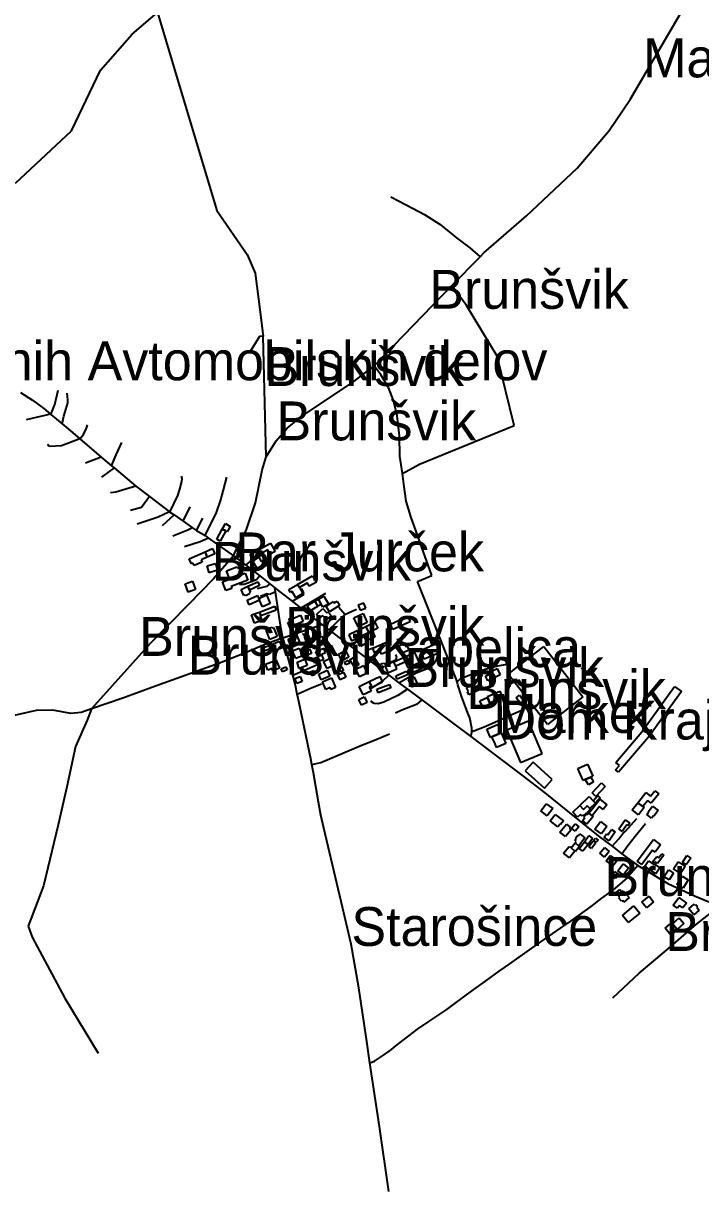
# Model space of a CAD drawing. Extents: x -8864 to 13231, y -7697 to 8949.
# Drawn here: x 2559 to 3639, y -5439 to -3575 of the extents above; entities that cross this region are included whole.
import ezdxf

# ---------------------------------------------------------------- set-up
doc = ezdxf.new("R2010")
doc.units = 0
for name, color, linetype in [('OSM_BUILDING_BARN', 9, 'CONTINUOUS'), ('OSM_BUILDING_HOUSE', 9, 'CONTINUOUS'), ('OSM_BUILDING_YES', 9, 'CONTINUOUS'), ('OSM_HIGHWAY_PATH', 8, 'CONTINUOUS'), ('OSM_HIGHWAY_RESIDENTIAL', 8, 'CONTINUOUS'), ('OSM_HIGHWAY_SECONDARY', 8, 'CONTINUOUS'), ('OSM_HIGHWAY_SERVICE', 8, 'CONTINUOUS'), ('OSM_HIGHWAY_TRACK', 8, 'CONTINUOUS'), ('OSM_HIGHWAY_UNCLASSIFIED', 8, 'CONTINUOUS'), ('OSM_LABELS', 8, 'CONTINUOUS'), ('OSM_LEISURE_PITCH', 3, 'CONTINUOUS')]:
    doc.layers.add(name, color=color, linetype=linetype)

msp = doc.modelspace()

# ---------------------------------------------------------------- linework, layer by layer
at = {"layer": 'OSM_BUILDING_BARN'}
for p, q in [((2823.177952, -4429.205274), (2848.216239, -4418.163618)), ((2826.799698, -4437.433699), (2823.177952, -4429.205274)), ((2829.387754, -4436.288391), (2826.799698, -4437.433699)), ((2831.072287, -4440.113496), (2829.387754, -4436.288391)), ((2843.713942, -4434.531511), (2831.072287, -4440.113496)), ((2851.876271, -4426.458759), (2842.067694, -4430.784242)), ((2842.067694, -4430.784242), (2843.713942, -4434.531511)), ((2848.216239, -4418.163618), (2851.876271, -4426.458759))]:
    msp.add_line(p, q, dxfattribs=at)
at = {"layer": 'OSM_BUILDING_HOUSE'}
for p, q in [((2866.860958, -4397.848305), (2875.77367, -4381.813996)), ((2872.542429, -4401.01736), (2866.860958, -4397.848305)), ((2881.493425, -4384.905215), (2872.542429, -4401.01736)), ((2875.77367, -4381.813996), (2881.493425, -4384.905215)), ((2848.216239, -4418.163618), (2860.000314, -4412.970815)), ((2860.000314, -4412.970815), (2863.652688, -4421.265956)), ((2851.876271, -4426.458759), (2848.216239, -4418.163618)), ((2863.652688, -4421.265956), (2851.876271, -4426.458759)), ((2924.265252, -4432.329851), (2933.905376, -4426.714508)), ((2932.994197, -4447.330047), (2924.265252, -4432.329851)), ((2933.905376, -4426.714508), (2937.925285, -4433.619713)), ((2937.925285, -4433.619713), (2946.179497, -4428.816092)), ((2946.179497, -4428.816092), (2950.888533, -4436.911082)), ((2851.508736, -4440.658351), (2864.648094, -4436.544139)), ((2854.954372, -4451.700008), (2851.508736, -4440.658351)), ((2868.101387, -4447.585795), (2854.954372, -4451.700008)), ((2864.648094, -4436.544139), (2868.101387, -4447.585795)), ((2875.942123, -4465.777285), (2912.090672, -4452.011354)), ((2912.090672, -4452.011354), (2916.455144, -4463.47555)), ((2950.888533, -4436.911082), (2932.994197, -4447.330047)), ((2816.393878, -4469.446718), (2828.354063, -4465.065638)), ((2821.18714, -4482.54548), (2816.393878, -4469.446718)), ((2828.354063, -4465.065638), (2833.147325, -4478.1644)), ((2881.386228, -4480.088072), (2875.942123, -4465.777285)), ((2916.455144, -4463.47555), (2889.954376, -4473.57205)), ((2889.954376, -4473.57205), (2891.034008, -4476.40752)), ((2905.743045, -4478.019847), (2916.569999, -4473.149509)), ((2916.569999, -4473.149509), (2919.334165, -4479.298589)), ((2981.677204, -4478.520224), (2995.697113, -4470.302919)), ((2995.697113, -4470.302919), (2998.599104, -4475.251093)), ((2833.147325, -4478.1644), (2821.18714, -4482.54548)), ((2891.034008, -4476.40752), (2881.386228, -4480.088072)), ((2910.122831, -4487.760522), (2905.743045, -4478.019847)), ((2912.029416, -4486.893202), (2910.122831, -4487.760522)), ((2912.588375, -4488.138585), (2912.029416, -4486.893202)), ((2919.081485, -4485.214159), (2912.588375, -4488.138585)), ((2920.880872, -4482.745631), (2918.46127, -4483.835342)), ((2918.46127, -4483.835342), (2919.081485, -4485.214159)), ((2919.334165, -4479.298589), (2920.880872, -4482.745631)), ((2933.905376, -4492.397351), (2946.294351, -4486.948799)), ((2946.294351, -4486.948799), (2952.190217, -4500.381147)), ((2984.418398, -4483.20153), (2981.677204, -4478.520224)), ((2987.251477, -4481.533607), (2984.418398, -4483.20153)), ((2993.024831, -4491.407716), (2987.251477, -4481.533607)), ((3004.211662, -4484.847215), (2993.024831, -4491.407716)), ((2998.599104, -4475.251093), (3004.211662, -4484.847215)), ((2935.207061, -4495.377375), (2933.905376, -4492.397351)), ((2939.801242, -4505.829698), (2935.207061, -4495.377375)), ((2952.190217, -4500.381147), (2939.801242, -4505.829698)), ((2980.367862, -4530.77072), (2983.874754, -4529.280708)), ((2982.052395, -4524.977464), (2987.32039, -4522.742446)), ((2983.874754, -4529.280708), (2982.052395, -4524.977464)), ((2987.32039, -4522.742446), (2988.032488, -4524.42149)), ((2988.032488, -4524.42149), (3000.337236, -4519.184209)), ((3004.701708, -4529.469739), (2990.069241, -4535.685536)), ((3000.337236, -4519.184209), (3004.701708, -4529.469739)), ((3085.635867, -4523.476333), (3100.184108, -4516.771279)), ((3092.19789, -4537.742642), (3085.635867, -4523.476333)), ((3100.184108, -4516.771279), (3106.74613, -4531.037588)), ((2945.758364, -4543.357986), (2950.697108, -4541.389836)), ((2951.608288, -4558.046836), (2945.758364, -4543.357986)), ((2950.161121, -4540.055496), (2954.678732, -4538.254139)), ((2950.697108, -4541.389836), (2950.161121, -4540.055496)), ((2954.678732, -4538.254139), (2955.21472, -4539.588478)), ((2955.21472, -4539.588478), (2957.580723, -4538.643321)), ((2957.580723, -4538.643321), (2963.430647, -4553.332171)), ((2983.614417, -4538.43205), (2980.367862, -4530.77072)), ((2983.614417, -4538.43205), (2990.069241, -4535.685536)), ((2990.069241, -4535.685536), (2983.614417, -4538.43205)), ((2987.756837, -4548.183846), (2983.614417, -4538.43205)), ((3001.401555, -4542.37947), (2987.756837, -4548.183846)), ((2990.069241, -4535.685536), (2991.256071, -4538.487648)), ((2991.256071, -4538.487648), (2998.445965, -4535.429787)), ((2998.445965, -4535.429787), (3001.401555, -4542.37947)), ((3090.93449, -4544.180828), (3077.458225, -4550.685731)), ((3095.5057, -4553.643516), (3090.93449, -4544.180828)), ((3106.74613, -4531.037588), (3092.19789, -4537.742642)), ((2950.49037, -4567.420568), (2966.837998, -4560.815589)), ((2963.430647, -4553.332171), (2951.608288, -4558.046836)), ((2966.837998, -4560.815589), (2971.141215, -4571.490302)), ((2980.536315, -4557.646534), (2994.709364, -4551.897756)), ((2985.934478, -4570.967686), (2980.536315, -4557.646534)), ((3000.107527, -4565.207789), (2985.934478, -4570.967686)), ((2994.709364, -4551.897756), (3000.107527, -4565.207789)), ((3039.847195, -4571.512541), (3049.594516, -4566.897952)), ((3049.594516, -4566.897952), (3054.089156, -4576.393998)), ((3077.458225, -4550.685731), (3082.029435, -4560.159539)), ((3082.029435, -4560.159539), (3095.5057, -4553.643516)), ((2952.641978, -4572.746805), (2950.49037, -4567.420568)), ((2960.007982, -4569.766781), (2952.641978, -4572.746805)), ((2962.167247, -4575.115257), (2960.007982, -4569.766781)), ((2971.141215, -4571.490302), (2962.167247, -4575.115257)), ((3044.334178, -4581.008588), (3039.847195, -4571.512541)), ((3054.089156, -4576.393998), (3044.334178, -4581.008588)), ((3060.942143, -4581.642399), (3072.052405, -4575.737948)), ((3066.539388, -4592.183678), (3060.942143, -4581.642399)), ((3072.052405, -4575.737948), (3077.649649, -4586.279227)), ((3115.643528, -4571.801648), (3105.007998, -4576.293923)), ((3105.007998, -4576.293923), (3109.648121, -4587.391177)), ((3109.648121, -4587.391177), (3120.337249, -4582.910021)), ((3118.645059, -4578.673494), (3115.643528, -4571.801648)), ((3120.337249, -4582.910021), (3118.645059, -4578.673494)), ((2944.648103, -4597.598871), (2961.899254, -4590.916056)), ((2948.19328, -4606.761333), (2944.648103, -4597.598871)), ((2955.107522, -4604.081535), (2948.19328, -4606.761333)), ((2956.570003, -4607.873282), (2955.107522, -4604.081535)), ((2966.906911, -4603.870265), (2956.570003, -4607.873282)), ((2961.899254, -4590.916056), (2966.906911, -4603.870265)), ((2994.893132, -4594.11847), (3007.588386, -4589.448283)), ((2998.568477, -4604.126013), (2994.893132, -4594.11847)), ((3011.263731, -4599.455826), (2998.568477, -4604.126013)), ((3007.588386, -4589.448283), (3011.263731, -4599.455826)), ((3037.106, -4592.906445), (3047.856384, -4587.635806)), ((3042.733872, -4604.41512), (3037.106, -4592.906445)), ((3053.484256, -4599.14448), (3042.733872, -4604.41512)), ((3047.856384, -4587.635806), (3053.484256, -4599.14448)), ((3077.649649, -4586.279227), (3066.539388, -4592.183678)), ((3070.620552, -4594.162948), (3076.723156, -4591.116207)), ((3072.818102, -4598.566267), (3070.620552, -4594.162948)), ((3078.920706, -4595.530645), (3072.818102, -4598.566267)), ((3076.723156, -4591.116207), (3078.920706, -4595.530645)), ((3079.280583, -4590.626949), (3086.079972, -4586.345944)), ((3086.432192, -4601.979951), (3079.280583, -4590.626949)), ((3086.079972, -4586.345944), (3093.23158, -4597.687827)), ((3093.23158, -4597.687827), (3086.432192, -4601.979951)), ((3088.553172, -4605.326918), (3100.926834, -4599.500304)), ((3100.926834, -4599.500304), (3106.769101, -4611.920778)), ((3149.142766, -4593.429061), (3134.816577, -4599.511424)), ((3134.816577, -4599.511424), (3139.632811, -4610.953382)), ((3152.259152, -4600.612253), (3149.142766, -4593.429061)), ((3154.012598, -4604.904378), (3152.259152, -4600.612253)), ((3029.42606, -4613.321834), (3043.132034, -4607.05044)), ((3033.652707, -4622.584371), (3029.42606, -4613.321834)), ((3047.358681, -4616.312977), (3033.652707, -4622.584371)), ((3035.498036, -4625.397603), (3049.839539, -4619.293001)), ((3043.132034, -4607.05044), (3047.358681, -4616.312977)), ((3049.839539, -4619.293001), (3056.439846, -4634.838052)), ((3094.39544, -4617.758511), (3088.553172, -4605.326918)), ((3106.769101, -4611.920778), (3094.39544, -4617.758511)), ((3110.038627, -4625.152974), (3126.960527, -4616.90231)), ((3126.960527, -4616.90231), (3131.455168, -4626.131489)), ((3139.632811, -4610.953382), (3154.012598, -4604.904378)), ((3182.481207, -4618.036498), (3172.381666, -4622.373101)), ((3172.381666, -4622.373101), (3177.243841, -4633.737222)), ((3187.351039, -4629.411739), (3182.481207, -4618.036498)), ((3040.712432, -4637.684642), (3035.498036, -4625.397603)), ((3047.787471, -4634.67126), (3040.712432, -4637.684642)), ((3049.173383, -4637.929271), (3047.787471, -4634.67126)), ((3056.439846, -4634.838052), (3049.173383, -4637.929271)), ((3113.606774, -4632.491839), (3110.038627, -4625.152974)), ((3114.533267, -4634.382153), (3113.606774, -4632.491839)), ((3131.455168, -4626.131489), (3114.533267, -4634.382153)), ((3177.243841, -4633.737222), (3187.351039, -4629.411739)), ((3265.383207, -4634.371033), (3275.888568, -4629.500695)), ((3268.384739, -4640.864817), (3265.383207, -4634.371033)), ((3266.516439, -4641.732137), (3268.384739, -4640.864817)), ((3290.352582, -4636.261347), (3268.645076, -4646.324488)), ((3275.888568, -4629.500695), (3277.894694, -4633.848417)), ((3277.894694, -4633.848417), (3287.236196, -4629.522934)), ((3287.236196, -4629.522934), (3290.352582, -4636.261347)), ((3268.645076, -4646.324488), (3266.516439, -4641.732137)), ((3286.654266, -4655.687101), (3298.262231, -4650.761165)), ((3291.041709, -4666.017109), (3286.654266, -4655.687101)), ((3298.262231, -4650.761165), (3302.642017, -4661.091174)), ((3302.642017, -4661.091174), (3291.041709, -4666.017109)), ((3383.675716, -4831.608594), (3392.30512, -4820.099919)), ((3392.30512, -4820.099919), (3402.588429, -4827.827967)), ((3402.588429, -4827.827967), (3393.966682, -4839.336641)), ((3434.586901, -4833.387713), (3446.110639, -4822.690761)), ((3446.110639, -4822.690761), (3451.815081, -4829.06223)), ((3451.815081, -4829.06223), (3457.818144, -4823.357931)), ((3457.818144, -4823.357931), (3462.014163, -4827.638935)), ((3462.014163, -4827.638935), (3463.055511, -4828.739765)), ((3529.380173, -4829.885073), (3538.392426, -4818.376398)), ((3538.392426, -4818.376398), (3546.478185, -4824.714509)), ((3548.507281, -4826.304596), (3539.495029, -4837.82439)), ((3546.478185, -4824.714509), (3548.507281, -4826.304596)), ((3393.966682, -4839.336641), (3383.675716, -4831.608594)), ((3398.668061, -4847.520588), (3406.57771, -4837.368491)), ((3406.57771, -4837.368491), (3419.617527, -4847.542827)), ((3442.427637, -4841.660615), (3434.586901, -4833.387713)), ((3447.174958, -4837.157221), (3442.427637, -4841.660615)), ((3449.456734, -4839.559031), (3447.174958, -4837.157221)), ((3450.52871, -4838.547158), (3449.456734, -4839.559031)), ((3450.168832, -4846.909016), (3453.821207, -4842.416741)), ((3451.38629, -4839.447836), (3450.52871, -4838.547158)), ((3455.926873, -4835.144593), (3451.38629, -4839.447836)), ((3452.067761, -4840.982326), (3456.148925, -4835.967435)), ((3453.821207, -4842.416741), (3452.067761, -4840.982326)), ((3456.700227, -4835.956316), (3455.926873, -4835.144593)), ((3456.148925, -4835.967435), (3457.971284, -4837.457447)), ((3463.055511, -4828.739765), (3456.700227, -4835.956316)), ((3466.914623, -4840.45971), (3457.075418, -4852.546599)), ((3457.971284, -4837.457447), (3460.069293, -4834.877725)), ((3460.069293, -4834.877725), (3465.390886, -4839.214327)), ((3465.390886, -4839.214327), (3466.914623, -4840.45971)), ((3507.879405, -4860.308005), (3518.354139, -4845.819306)), ((3518.354139, -4845.819306), (3525.559346, -4851.034348)), ((3539.495029, -4837.82439), (3529.380173, -4829.885073)), ((3411.057036, -4857.183427), (3398.668061, -4847.520588)), ((3414.525643, -4852.73563), (3411.057036, -4857.183427)), ((3414.18108, -4865.22282), (3424.701755, -4852.479882)), ((3415.176486, -4853.247127), (3414.525643, -4852.73563)), ((3419.617527, -4847.542827), (3415.176486, -4853.247127)), ((3431.838049, -4861.575627), (3422.879396, -4872.417132)), ((3424.701755, -4852.479882), (3430.666533, -4857.405817)), ((3430.666533, -4857.405817), (3429.096855, -4859.30725)), ((3429.096855, -4859.30725), (3431.838049, -4861.575627)), ((3457.075418, -4852.546599), (3450.168832, -4846.909016)), ((3490.750766, -4869.470467), (3496.348011, -4861.119728)), ((3502.029481, -4864.933714), (3492.580782, -4879.010991)), ((3496.348011, -4861.119728), (3502.029481, -4864.933714)), ((3513.308196, -4864.244305), (3507.879405, -4860.308005)), ((3520.857967, -4853.791982), (3513.308196, -4864.244305)), ((3522.634384, -4855.081843), (3520.857967, -4853.791982)), ((3525.559346, -4851.034348), (3522.634384, -4855.081843)), ((3422.879396, -4872.417132), (3414.18108, -4865.22282)), ((3437.741572, -4878.443897), (3439.862553, -4875.697382)), ((3440.092262, -4880.267494), (3437.741572, -4878.443897)), ((3438.438356, -4882.580348), (3440.092262, -4880.267494)), ((3443.361787, -4886.550007), (3438.438356, -4882.580348)), ((3438.936059, -4874.985735), (3442.519521, -4870.337787)), ((3439.862553, -4875.697382), (3438.936059, -4874.985735)), ((3442.519521, -4870.337787), (3443.453671, -4871.060554)), ((3443.453671, -4871.060554), (3445.658878, -4868.202844)), ((3453.782922, -4874.485358), (3444.066228, -4887.061504)), ((3445.658878, -4868.202844), (3453.782922, -4874.485358)), ((3453.078481, -4880.756752), (3460.436827, -4871.027196)), ((3458.966689, -4885.215668), (3453.078481, -4880.756752)), ((3466.325036, -4875.497232), (3458.966689, -4885.215668)), ((3460.436827, -4871.027196), (3466.325036, -4875.497232)), ((3484.625192, -4873.673635), (3488.46899, -4867.935977)), ((3492.580782, -4879.010991), (3484.625192, -4873.673635)), ((3488.46899, -4867.935977), (3490.750766, -4869.470467)), ((3444.066228, -4887.061504), (3443.361787, -4886.550007)), ((3477.795175, -4899.215109), (3484.977412, -4890.163842)), ((3485.26072, -4905.164038), (3477.795175, -4899.215109)), ((3484.977412, -4890.163842), (3492.450614, -4896.112771)), ((3492.450614, -4896.112771), (3485.26072, -4905.164038)), ((3506.753831, -4927.169514), (3515.16884, -4916.172336)), ((3515.16884, -4916.172336), (3523.744645, -4922.743956)), ((3549.181094, -4920.0308), (3555.2301, -4911.135206)), ((3566.838064, -4932.062091), (3549.181094, -4920.0308)), ((3555.2301, -4911.135206), (3564.395491, -4917.38436)), ((3564.395491, -4917.38436), (3564.916165, -4916.605996)), ((3564.916165, -4916.605996), (3573.407743, -4922.388132)), ((3515.321979, -4933.741134), (3506.753831, -4927.169514)), ((3523.744645, -4922.743956), (3515.321979, -4933.741134)), ((3573.407743, -4922.388132), (3566.838064, -4932.062091)), ((3580.115248, -4936.498768), (3587.044805, -4925.568307)), ((3588.26992, -4941.680452), (3580.115248, -4936.498768)), ((3587.044805, -4925.568307), (3595.207133, -4930.76111)), ((3595.207133, -4930.76111), (3588.26992, -4941.680452)), ((3600.781406, -4948.585657), (3608.828881, -4935.509134)), ((3608.828881, -4935.509134), (3618.759969, -4941.635974)), ((3503.537904, -4962.362708), (3509.923816, -4956.869679)), ((3509.923816, -4956.869679), (3513.047859, -4960.505753)), ((3610.704838, -4954.712497), (3600.781406, -4948.585657)), ((3618.759969, -4941.635974), (3610.704838, -4954.712497)), ((3509.540968, -4969.34575), (3503.537904, -4962.362708)), ((3508.17037, -4970.524416), (3509.540968, -4969.34575)), ((3512.504214, -4975.572666), (3508.17037, -4970.524416)), ((3513.874812, -4974.393999), (3512.504214, -4975.572666)), ((3513.047859, -4960.505753), (3515.031014, -4958.804471)), ((3516.064705, -4976.951483), (3513.874812, -4974.393999)), ((3515.031014, -4958.804471), (3524.433772, -4969.757171)), ((3524.433772, -4969.757171), (3516.064705, -4976.951483)), ((3544.755367, -4977.184992), (3556.217849, -4967.700065)), ((3563.576196, -4976.629017), (3552.113713, -4986.102825)), ((3556.217849, -4967.700065), (3563.576196, -4976.629017)), ((3594.931482, -4981.755104), (3603.560886, -4969.812768)), ((3603.560886, -4969.812768), (3615.781408, -4978.652765)), ((3552.113713, -4986.102825), (3544.755367, -4977.184992)), ((3601.853382, -4986.769995), (3594.931482, -4981.755104)), ((3604.946797, -4982.48899), (3601.853382, -4986.769995)), ((3610.24542, -4986.314096), (3604.946797, -4982.48899)), ((3615.781408, -4978.652765), (3610.24542, -4986.314096)), ((3619.724747, -4987.704032), (3628.392435, -4980.52084)), ((3627.634396, -4997.266796), (3619.724747, -4987.704032)), ((3636.302084, -4990.083604), (3627.634396, -4997.266796)), ((3628.392435, -4980.52084), (3629.709434, -4982.122047)), ((3629.709434, -4982.122047), (3630.911578, -4981.121292)), ((3630.911578, -4981.121292), (3633.798255, -4984.612813)), ((3633.798255, -4984.612813), (3632.596111, -4985.602448)), ((3632.596111, -4985.602448), (3636.302084, -4990.083604))]:
    msp.add_line(p, q, dxfattribs=at)
at = {"layer": 'OSM_BUILDING_YES'}
for p, q in [((2875.77367, -4381.813996), (2880.620531, -4373.085195)), ((2880.620531, -4373.085195), (2888.514866, -4377.477394)), ((2888.514866, -4377.477394), (2883.706289, -4386.128359)), ((2881.493425, -4384.905215), (2875.77367, -4381.813996)), ((2883.706289, -4386.128359), (2881.493425, -4384.905215)), ((2920.360198, -4422.566937), (2952.504153, -4404.475522)), ((2948.407675, -4415.005682), (2923.86709, -4428.816092)), ((2952.297415, -4421.933126), (2948.407675, -4415.005682)), ((2959.900785, -4417.652121), (2952.297415, -4421.933126)), ((2952.504153, -4404.475522), (2959.900785, -4417.652121)), ((2923.86709, -4428.816092), (2920.360198, -4422.566937)), ((2882.519459, -4448.664386), (2898.951314, -4442.292917)), ((2887.083013, -4460.462168), (2882.519459, -4448.664386)), ((2903.514867, -4454.090699), (2887.083013, -4460.462168)), ((2898.951314, -4442.292917), (2899.732325, -4444.316665)), ((2899.732325, -4444.316665), (2904.203994, -4442.582024)), ((2907.259125, -4450.476864), (2902.787455, -4452.211504)), ((2902.787455, -4452.211504), (2903.514867, -4454.090699)), ((2904.203994, -4442.582024), (2907.259125, -4450.476864)), ((2916.569999, -4473.149509), (2932.48118, -4465.988556)), ((2919.334165, -4479.298589), (2916.569999, -4473.149509)), ((2935.245346, -4472.137635), (2919.334165, -4479.298589)), ((2932.48118, -4465.988556), (2935.245346, -4472.137635)), ((2995.697113, -4470.302919), (3019.732338, -4456.214522)), ((2998.599104, -4475.251093), (2995.697113, -4470.302919)), ((3011.41687, -4467.745436), (2998.599104, -4475.251093)), ((3014.510285, -4473.027195), (3011.41687, -4467.745436)), ((3025.720087, -4466.455574), (3014.510285, -4473.027195)), ((3019.732338, -4456.214522), (3025.720087, -4466.455574)), ((2915.32957, -4495.04379), (2931.868622, -4487.771642)), ((2931.868622, -4487.771642), (2933.905376, -4492.397351)), ((3028.989613, -4493.920721), (3037.841069, -4488.883591)), ((3037.841069, -4488.883591), (3044.931422, -4501.248467)), ((2918.668008, -4502.649523), (2915.32957, -4495.04379)), ((2935.207061, -4495.377375), (2918.668008, -4502.649523)), ((2933.905376, -4492.397351), (2935.207061, -4495.377375)), ((2935.023293, -4514.191556), (2959.494965, -4505.051334)), ((2959.494965, -4505.051334), (2961.822684, -4511.300488)), ((3023.553165, -4497.01194), (3010.865568, -4504.150655)), ((3010.865568, -4504.150655), (3015.444436, -4512.290123)), ((3015.444436, -4512.290123), (3028.13969, -4505.106931)), ((3023.553165, -4497.01194), (3028.989613, -4493.920721)), ((3028.13969, -4505.106931), (3023.553165, -4497.01194)), ((3028.13969, -4505.106931), (3023.553165, -4497.01194)), ((3025.811971, -4518.116737), (3035.988082, -4508.720766)), ((3033.576137, -4502.026832), (3028.13969, -4505.106931)), ((3028.989613, -4493.920721), (3033.576137, -4502.026832)), ((3033.576137, -4502.026832), (3028.989613, -4493.920721)), ((3036.072309, -4506.341195), (3033.576137, -4502.026832)), ((3035.988082, -4508.720766), (3042.274454, -4515.537015)), ((3044.931422, -4501.248467), (3036.072309, -4506.341195)), ((3041.179507, -4505.162528), (3053.109064, -4497.45672)), ((3046.891606, -4514.024764), (3041.179507, -4505.162528)), ((3063.193292, -4503.494605), (3046.891606, -4514.024764)), ((3053.109064, -4497.45672), (3054.625144, -4499.814052)), ((3054.625144, -4499.814052), (3058.997273, -4496.989701)), ((3058.997273, -4496.989701), (3063.193292, -4503.494605)), ((3101.233113, -4499.891889), (3092.205547, -4503.494605)), ((3092.205547, -4503.494605), (3095.367875, -4511.433922)), ((3095.367875, -4511.433922), (3104.387784, -4507.831207)), ((3104.387784, -4507.831207), (3101.233113, -4499.891889)), ((2922.450551, -4518.872863), (2935.023293, -4514.191556)), ((2927.282098, -4531.838191), (2922.450551, -4518.872863)), ((2938.74458, -4527.557187), (2927.282098, -4531.838191)), ((2937.351012, -4520.440711), (2935.023293, -4514.191556)), ((2935.023293, -4514.191556), (2937.351012, -4520.440711)), ((2937.351012, -4520.440711), (2936.248408, -4520.852133)), ((2936.248408, -4520.852133), (2938.74458, -4527.557187)), ((2961.822684, -4511.300488), (2937.351012, -4520.440711)), ((3031.179506, -4523.932232), (3025.811971, -4518.116737)), ((3035.597577, -4519.851378), (3031.179506, -4523.932232)), ((3041.784408, -4526.556432), (3035.597577, -4519.851378)), ((3049.418406, -4519.506674), (3041.784408, -4526.556432)), ((3042.274454, -4515.537015), (3044.150411, -4513.791255)), ((3044.150411, -4513.791255), (3049.418406, -4519.506674)), ((3143.744603, -4533.40604), (3171.424545, -4520.963328)), ((3171.424545, -4520.963328), (3175.352569, -4529.714368)), ((3090.93449, -4544.180828), (3104.701719, -4537.542491)), ((3095.5057, -4553.643516), (3090.93449, -4544.180828)), ((3109.257616, -4546.98294), (3095.5057, -4553.643516)), ((3103.170326, -4550.730209), (3115.620557, -4545.526287)), ((3104.701719, -4537.542491), (3119.035565, -4530.615047)), ((3104.701719, -4537.542491), (3109.257616, -4546.98294)), ((3109.257616, -4546.98294), (3104.701719, -4537.542491)), ((3123.591461, -4540.055496), (3109.257616, -4546.98294)), ((3115.620557, -4545.526287), (3119.196361, -4554.099416)), ((3119.035565, -4530.615047), (3123.591461, -4540.055496)), ((3147.672628, -4542.157081), (3143.744603, -4533.40604)), ((3175.352569, -4529.714368), (3147.672628, -4542.157081)), ((3007.029427, -4553.476724), (3012.726212, -4551.219467)), ((3009.64811, -4560.103942), (3007.029427, -4553.476724)), ((3015.337238, -4557.846685), (3009.64811, -4560.103942)), ((3012.726212, -4551.219467), (3015.337238, -4557.846685)), ((3016.524068, -4561.771866), (3034.686398, -4552.89851)), ((3021.883946, -4572.746805), (3016.524068, -4561.771866)), ((3040.038619, -4563.87345), (3021.883946, -4572.746805)), ((3034.686398, -4552.89851), (3040.038619, -4563.87345)), ((3090.306618, -4559.614684), (3101.210142, -4553.287693)), ((3095.919176, -4569.299762), (3090.306618, -4559.614684)), ((3106.815043, -4562.98389), (3095.919176, -4569.299762)), ((3101.210142, -4553.287693), (3106.815043, -4562.98389)), ((3106.738473, -4559.292219), (3103.170326, -4550.730209)), ((3119.196361, -4554.099416), (3106.738473, -4559.292219)), ((3115.643528, -4571.801648), (3135.827297, -4562.961651)), ((3135.827297, -4562.961651), (3141.638936, -4576.271684)), ((3166.761451, -4564.540619), (3157.488862, -4568.454681)), ((3169.257622, -4570.456189), (3166.761451, -4564.540619)), ((3191.707855, -4575.348766), (3216.876311, -4564.440544)), ((3216.876311, -4564.440544), (3223.070798, -4578.76245)), ((2941.684856, -4570.978806), (2950.49037, -4567.420568)), ((2943.828807, -4576.305043), (2941.684856, -4570.978806)), ((2952.641978, -4572.746805), (2943.828807, -4576.305043)), ((2950.49037, -4567.420568), (2952.641978, -4572.746805)), ((2987.726209, -4576.293923), (2998.461279, -4571.790528)), ((2992.841064, -4588.480887), (2987.726209, -4576.293923)), ((3003.576134, -4583.966373), (2992.841064, -4588.480887)), ((2998.461279, -4571.790528), (3003.576134, -4583.966373)), ((3009.334175, -4575.226452), (3014.870163, -4572.969195)), ((3012.282107, -4582.4986), (3009.334175, -4575.226452)), ((3017.825753, -4580.241343), (3012.282107, -4582.4986)), ((3014.870163, -4572.969195), (3017.825753, -4580.241343)), ((3037.412279, -4572.224189), (3024.548571, -4577.828413)), ((3024.548571, -4577.828413), (3027.412278, -4584.411153)), ((3027.412278, -4584.411153), (3040.275985, -4578.818048)), ((3028.017178, -4585.267354), (3033.690992, -4582.587556)), ((3031.37093, -4592.394948), (3028.017178, -4585.267354)), ((3033.690992, -4582.587556), (3037.044744, -4589.715151)), ((3040.275985, -4578.818048), (3037.412279, -4572.224189)), ((3118.645059, -4578.673494), (3115.643528, -4571.801648)), ((3127.037097, -4575.004062), (3118.645059, -4578.673494)), ((3129.839548, -4581.431129), (3127.037097, -4575.004062)), ((3141.638936, -4576.271684), (3129.839548, -4581.431129)), ((3157.488862, -4568.454681), (3162.167269, -4579.551934)), ((3162.167269, -4579.551934), (3173.537868, -4574.759433)), ((3164.671098, -4586.679529), (3182.335725, -4578.840287)), ((3171.355632, -4569.577749), (3169.257622, -4570.456189)), ((3173.537868, -4574.759433), (3171.355632, -4569.577749)), ((3182.335725, -4578.840287), (3189.586874, -4595.108105)), ((3197.902342, -4589.670673), (3191.707855, -4575.348766)), ((3223.070798, -4578.76245), (3197.902342, -4589.670673)), ((2969.854844, -4604.615271), (2977.251476, -4601.679725)), ((2977.251476, -4601.679725), (2979.181032, -4606.572302)), ((3020.184099, -4589.07022), (3026.998801, -4586.145794)), ((3023.155003, -4596.019903), (3020.184099, -4589.07022)), ((3029.969705, -4593.095476), (3023.155003, -4596.019903)), ((3026.998801, -4586.145794), (3029.969705, -4593.095476)), ((3037.044744, -4589.715151), (3031.37093, -4592.394948)), ((3061.838009, -4603.670114), (3065.635865, -4601.679725)), ((3064.962052, -4609.67464), (3061.838009, -4603.670114)), ((3065.635865, -4601.679725), (3068.767565, -4607.69537)), ((3127.473544, -4602.113385), (3129.816577, -4599.37799)), ((3130.574617, -4604.770944), (3127.473544, -4602.113385)), ((3129.816577, -4599.37799), (3132.917649, -4602.046668)), ((3132.917649, -4602.046668), (3130.574617, -4604.770944)), ((3149.142766, -4593.429061), (3164.671098, -4586.679529)), ((3152.259152, -4600.612253), (3149.142766, -4593.429061)), ((3167.787484, -4593.862721), (3152.259152, -4600.612253)), ((3164.671098, -4586.679529), (3167.787484, -4593.862721)), ((3167.787484, -4593.862721), (3164.671098, -4586.679529)), ((3171.906934, -4603.002944), (3167.787484, -4593.862721)), ((3191.585343, -4597.876858), (3171.661911, -4606.550063)), ((3189.586874, -4595.108105), (3171.906934, -4603.002944)), ((3174.288251, -4612.599067), (3194.211683, -4603.936982)), ((3194.211683, -4603.936982), (3191.585343, -4597.876858)), ((3304.142783, -4608.851798), (3314.150441, -4604.070416)), ((3314.150441, -4604.070416), (3319.012616, -4614.26699)), ((2971.792057, -4609.507848), (2969.854844, -4604.615271)), ((2979.181032, -4606.572302), (2971.792057, -4609.507848)), ((2991.623606, -4620.371592), (3000.015644, -4617.224776)), ((2994.540911, -4628.132998), (2991.623606, -4620.371592)), ((3000.015644, -4617.224776), (3002.925292, -4624.986181)), ((3016.370929, -4609.430011), (3021.171848, -4607.295069)), ((3019.234635, -4615.868197), (3016.370929, -4609.430011)), ((3024.035554, -4613.722135), (3019.234635, -4615.868197)), ((3021.171848, -4607.295069), (3024.035554, -4613.722135)), ((3059.801255, -4614.255871), (3068.989618, -4609.930388)), ((3063.65271, -4622.450937), (3059.801255, -4614.255871)), ((3072.841073, -4618.136574), (3063.65271, -4622.450937)), ((3068.767565, -4607.69537), (3064.962052, -4609.67464)), ((3068.989618, -4609.930388), (3072.841073, -4618.136574)), ((3152.396977, -4615.857078), (3169.724697, -4608.440376)), ((3154.762981, -4621.383466), (3152.396977, -4615.857078)), ((3172.083044, -4613.977884), (3154.762981, -4621.383466)), ((3169.724697, -4608.440376), (3172.083044, -4613.977884)), ((3171.661911, -4606.550063), (3174.288251, -4612.599067)), ((3272.596072, -4618.592473), (3283.262229, -4613.555343)), ((3275.666516, -4625.119615), (3272.596072, -4618.592473)), ((3286.340331, -4620.082485), (3275.666516, -4625.119615)), ((3283.262229, -4613.555343), (3287.542475, -4611.542715)), ((3285.666517, -4618.648071), (3283.262229, -4613.555343)), ((3283.262229, -4613.555343), (3285.666517, -4618.648071)), ((3289.939106, -4616.635442), (3285.666517, -4618.648071)), ((3285.666517, -4618.648071), (3286.340331, -4620.082485)), ((3287.542475, -4611.542715), (3289.939106, -4616.635442)), ((3295.704803, -4616.413053), (3305.51338, -4611.731746)), ((3299.188724, -4623.729679), (3295.704803, -4616.413053)), ((3319.012616, -4614.26699), (3299.188724, -4623.729679)), ((3305.51338, -4611.731746), (3304.142783, -4608.851798)), ((3002.925292, -4624.986181), (2994.540911, -4628.132998)), ((3093.744597, -4633.170128), (3110.038627, -4625.152974)), ((3100.390846, -4646.580236), (3093.744597, -4633.170128)), ((3112.894676, -4640.375559), (3100.390846, -4646.580236)), ((3113.606774, -4632.491839), (3109.893144, -4634.326555)), ((3109.893144, -4634.326555), (3112.894676, -4640.375559)), ((3110.038627, -4625.152974), (3113.606774, -4632.491839)), ((3122.021783, -4637.451133), (3142.190238, -4629.578532)), ((3124.280588, -4643.244388), (3122.021783, -4637.451133)), ((3144.449044, -4635.371788), (3124.280588, -4643.244388)), ((3142.190238, -4629.578532), (3144.449044, -4635.371788)), ((3298.675707, -4649.004286), (3318.277547, -4640.675786)), ((3318.277547, -4640.675786), (3322.596077, -4650.861241)), ((3544.954448, -4705.380113), (3596.968236, -4633.225725)), ((3607.79519, -4641.042729), (3555.15353, -4714.075557)), ((3596.968236, -4633.225725), (3607.79519, -4641.042729)), ((3093.476603, -4653.71895), (3102.151949, -4649.504663)), ((3097.948273, -4662.959249), (3093.476603, -4653.71895)), ((3106.631276, -4658.744961), (3097.948273, -4662.959249)), ((3102.151949, -4649.504663), (3106.631276, -4658.744961)), ((3302.994237, -4659.189741), (3298.675707, -4649.004286)), ((3322.596077, -4650.861241), (3302.994237, -4659.189741)), ((3344.380153, -4651.205945), (3349.808944, -4647.002777)), ((3357.006494, -4667.551599), (3344.380153, -4651.205945)), ((3349.808944, -4647.002777), (3362.442942, -4663.348431)), ((3362.442942, -4663.348431), (3357.006494, -4667.551599)), ((3297.580761, -4701.07687), (3314.426092, -4693.560093)), ((3314.426092, -4693.560093), (3320.321958, -4706.792289)), ((3303.476626, -4714.309066), (3297.580761, -4701.07687)), ((3305.612921, -4713.35279), (3303.476626, -4714.309066)), ((3305.612921, -4713.35279), (3320.321958, -4706.792289)), ((3320.321958, -4706.792289), (3305.612921, -4713.35279)), ((3310.651206, -4724.650194), (3305.612921, -4713.35279)), ((3320.321958, -4706.792289), (3327.871729, -4723.727276)), ((3503.461334, -4754.083491), (3544.946791, -4705.380113)), ((3555.15353, -4714.075557), (3507.596098, -4769.917649)), ((3544.946791, -4705.380113), (3544.954448, -4705.380113)), ((3313.162692, -4730.287777), (3310.651206, -4724.650194)), ((3327.871729, -4723.727276), (3313.162692, -4730.287777)), ((3442.802829, -4763.646255), (3457.894714, -4756.818886)), ((3451.432232, -4782.760663), (3442.802829, -4763.646255)), ((3457.894714, -4756.818886), (3466.524118, -4775.933294)), ((3503.040201, -4766.036946), (3509.112177, -4758.898232)), ((3507.596098, -4769.917649), (3503.040201, -4766.036946)), ((3509.112177, -4758.898232), (3503.461334, -4754.083491)), ((3454.517991, -4781.359607), (3451.432232, -4782.760663)), ((3454.517991, -4781.359607), (3463.193336, -4777.445545)), ((3463.193336, -4777.445545), (3454.517991, -4781.359607)), ((3459.617532, -4789.966094), (3454.517991, -4781.359607)), ((3467.75689, -4785.140234), (3459.617532, -4789.966094)), ((3466.524118, -4775.933294), (3463.193336, -4777.445545)), ((3463.193336, -4777.445545), (3467.75689, -4785.140234)), ((3465.467456, -4802.54224), (3480.566998, -4786.919353)), ((3480.566998, -4786.919353), (3486.547091, -4792.712609)), ((3446.110639, -4822.690761), (3460.666537, -4808.613483)), ((3460.666537, -4808.613483), (3467.029477, -4815.329657)), ((3471.455205, -4808.335496), (3465.467456, -4802.54224)), ((3467.029477, -4815.329657), (3474.403138, -4806.967798)), ((3486.547091, -4792.712609), (3471.455205, -4808.335496)), ((3474.403138, -4806.967798), (3478.484303, -4810.570514)), ((3538.392426, -4818.376398), (3551.141278, -4802.097461)), ((3551.141278, -4802.097461), (3558.752305, -4808.068628)), ((3558.752305, -4808.068628), (3565.513409, -4799.451021)), ((3571.654298, -4804.265762), (3559.816624, -4819.388272)), ((3565.513409, -4799.451021), (3571.654298, -4804.265762)), ((3451.815081, -4829.06223), (3446.110639, -4822.690761)), ((3457.818144, -4823.357931), (3451.815081, -4829.06223)), ((3462.014163, -4827.638935), (3457.818144, -4823.357931)), ((3460.069293, -4834.877725), (3477.925344, -4812.938966)), ((3470.796706, -4819.299316), (3462.014163, -4827.638935)), ((3477.389356, -4824.46988), (3465.390886, -4839.214327)), ((3467.029477, -4815.329657), (3470.796706, -4819.299316)), ((3470.796706, -4819.299316), (3467.029477, -4815.329657)), ((3478.484303, -4810.570514), (3470.796706, -4819.299316)), ((3482.963629, -4829.017752), (3477.389356, -4824.46988)), ((3477.925344, -4812.938966), (3488.82121, -4821.812321)), ((3488.82121, -4821.812321), (3482.963629, -4829.017752)), ((3546.478185, -4824.714509), (3538.392426, -4818.376398)), ((3554.135153, -4814.940475), (3546.478185, -4824.714509)), ((3559.816624, -4819.388272), (3554.135153, -4814.940475)), ((3554.732397, -4832.78726), (3561.585384, -4823.936144)), ((3561.585384, -4823.936144), (3570.704833, -4830.997022)), ((3465.390886, -4839.214327), (3460.069293, -4834.877725)), ((3552.519533, -4837.290655), (3555.528722, -4833.409952)), ((3560.191815, -4843.228464), (3552.519533, -4837.290655)), ((3555.528722, -4833.409952), (3554.732397, -4832.78726)), ((3563.33883, -4839.169849), (3560.191815, -4843.228464)), ((3563.989672, -4839.670226), (3563.33883, -4839.169849)), ((3570.704833, -4830.997022), (3563.989672, -4839.670226)), ((3432.818141, -4858.951427), (3438.361787, -4852.268611)), ((3438.637438, -4863.788406), (3432.818141, -4858.951427)), ((3438.361787, -4852.268611), (3444.181083, -4857.105591)), ((3444.181083, -4857.105591), (3438.637438, -4863.788406)), ((3470.038666, -4860.541514), (3478.974349, -4848.621418)), ((3480.207121, -4868.180605), (3470.038666, -4860.541514)), ((3478.974349, -4848.621418), (3489.142803, -4856.260509)), ((3489.142803, -4856.260509), (3480.207121, -4868.180605)), ((3431.929933, -4890.6531), (3438.438356, -4882.580348)), ((3438.438356, -4882.580348), (3443.361787, -4886.550007)), ((3444.916152, -4891.553779), (3453.078481, -4880.756752)), ((3453.078481, -4880.756752), (3458.966689, -4885.215668)), ((3460.383229, -4888.551516), (3467.366384, -4879.300098)), ((3471.593031, -4882.491393), (3464.609875, -4891.74281)), ((3467.366384, -4879.300098), (3471.593031, -4882.491393)), ((3467.917686, -4878.421658), (3470.651224, -4874.796704)), ((3472.136676, -4881.612953), (3467.917686, -4878.421658)), ((3470.651224, -4874.796704), (3474.870213, -4877.987998)), ((3474.870213, -4877.987998), (3472.136676, -4881.612953)), ((3537.588444, -4911.69118), (3563.155062, -4877.154036)), ((3563.155062, -4877.154036), (3574.747713, -4885.760523)), ((3420.107573, -4899.081676), (3428.88246, -4888.195692)), ((3429.15811, -4906.387182), (3420.107573, -4899.081676)), ((3428.88246, -4888.195692), (3431.929933, -4890.6531)), ((3437.932996, -4895.501199), (3429.15811, -4906.387182)), ((3431.929933, -4890.6531), (3437.932996, -4895.501199)), ((3437.932996, -4895.501199), (3431.929933, -4890.6531)), ((3439.096856, -4896.435236), (3437.932996, -4895.501199)), ((3445.597622, -4888.362485), (3439.096856, -4896.435236)), ((3443.361787, -4886.550007), (3445.597622, -4888.362485)), ((3450.804361, -4896.012696), (3444.916152, -4891.553779)), ((3458.966689, -4885.215668), (3450.804361, -4896.012696)), ((3464.609875, -4891.74281), (3460.383229, -4888.551516)), ((3561.554756, -4893.966709), (3544.586913, -4916.883983)), ((3566.148937, -4897.369274), (3561.554756, -4893.966709)), ((3574.747713, -4885.760523), (3566.148937, -4897.369274)), ((3579.854911, -4902.284089), (3569.785997, -4915.438449)), ((3571.577728, -4906.576214), (3576.707897, -4899.87116)), ((3576.707897, -4899.87116), (3579.854911, -4902.284089)), ((3488.078484, -4911.135206), (3494.533309, -4902.49536)), ((3499.066234, -4919.36363), (3488.078484, -4911.135206)), ((3494.533309, -4902.49536), (3505.521059, -4910.723784)), ((3505.521059, -4910.723784), (3499.066234, -4919.36363)), ((3544.586913, -4916.883983), (3537.588444, -4911.69118)), ((3561.899319, -4913.00328), (3568.576196, -4904.274479)), ((3564.785997, -4915.216059), (3561.899319, -4913.00328)), ((3566.531786, -4912.936563), (3564.785997, -4915.216059)), ((3569.785997, -4915.438449), (3566.531786, -4912.936563)), ((3568.576196, -4904.274479), (3571.577728, -4906.576214)), ((3595.444499, -4924.111654), (3602.887073, -4912.936563)), ((3602.887073, -4912.936563), (3613.668085, -4920.130875)), ((3613.668085, -4920.130875), (3606.225511, -4931.305965)), ((3609.403153, -4913.681569), (3616.386309, -4902.884542)), ((3615.720152, -4917.773543), (3609.403153, -4913.681569)), ((3622.703308, -4906.976515), (3615.720152, -4917.773543)), ((3616.386309, -4902.884542), (3622.703308, -4906.976515)), ((3496.585377, -4935.286744), (3501.409267, -4928.292583)), ((3502.619068, -4939.456553), (3496.585377, -4935.286744)), ((3501.409267, -4928.292583), (3507.450615, -4932.473512)), ((3507.450615, -4932.473512), (3502.619068, -4939.456553)), ((3606.225511, -4931.305965), (3595.444499, -4924.111654)), ((3513.706359, -4998.434343), (3532.228566, -4983.122801)), ((3541.63898, -4994.531401), (3523.116773, -5009.842942)), ((3532.228566, -4983.122801), (3541.63898, -4994.531401)), ((3523.116773, -5009.842942), (3513.706359, -4998.434343)), ((3581.730868, -5018.716297), (3589.433779, -5012.378186)), ((3589.433779, -5012.378186), (3598.469002, -5023.375365)), ((3593.415403, -5011.711017), (3604.387839, -5002.348404)), ((3600.965174, -5020.573252), (3593.415403, -5011.711017)), ((3611.93761, -5011.21064), (3600.965174, -5020.573252)), ((3604.387839, -5002.348404), (3611.93761, -5011.21064)), ((3590.773748, -5029.713475), (3581.730868, -5018.716297)), ((3598.469002, -5023.375365), (3590.773748, -5029.713475))]:
    msp.add_line(p, q, dxfattribs=at)
at = {"layer": 'OSM_HIGHWAY_PATH'}
for p, q in [((3295.8656, -4696.117576), (3351.669587, -4671.298868)), ((3277.090712, -4703.545397), (3295.8656, -4696.117576)), ((3273.622106, -4706.058402), (3277.090712, -4703.545397))]:
    msp.add_line(p, q, dxfattribs=at)
at = {"layer": 'OSM_HIGHWAY_RESIDENTIAL'}
for p, q in [((3526.187218, -3696.341752), (3615.589984, -3543.737834)), ((3492.871747, -3745.634462), (3526.187218, -3696.341752)), ((3441.838051, -3805.768679), (3492.871747, -3745.634462)), ((3360.980461, -3882.248549), (3441.838051, -3805.768679)), ((3293.063149, -3941.015068), (3360.980461, -3882.248549)), ((3242.021796, -3992.965338), (3286.776778, -3947.408776)), ((3286.776778, -3947.408776), (3293.063149, -3941.015068)), ((3119.050879, -4120.061139), (3242.021796, -3992.965338)), ((2935.275973, -4074.493458), (2920.291286, -4098.589399)), ((2940.750706, -4074.282188), (2935.275973, -4074.493458)), ((2945.957445, -4266.682769), (2940.750706, -4074.282188)), ((3085.505699, -4146.55889), (3117.710909, -4121.117491)), ((3117.710909, -4121.117491), (3119.050879, -4120.061139)), ((3002.19788, -4202.134114), (3085.505699, -4146.55889)), ((2979.456683, -4220.892698), (3002.19788, -4202.134114)), ((2961.516405, -4241.130175), (2979.456683, -4220.892698)), ((2945.957445, -4266.682769), (2961.516405, -4241.130175)), ((2939.464335, -4287.898761), (2945.957445, -4266.682769)), ((2928.507213, -4340.182616), (2939.464335, -4287.898761)), ((2913.576124, -4383.982297), (2928.507213, -4340.182616)), ((2896.983473, -4416.884876), (2913.576124, -4383.982297)), ((2893.407669, -4424.601804), (2896.983473, -4416.884876)), ((2960.712423, -4482.089581), (2959.739988, -4475.595797)), ((2969.242286, -4538.976906), (2960.712423, -4482.089581)), ((2972.435242, -4555.600547), (2969.242286, -4538.976906)), ((2972.435242, -4555.600547), (3028.361742, -4536.25263)), ((3028.361742, -4536.25263), (3034.533258, -4534.117687)), ((2982.940603, -4595.341614), (2972.435242, -4555.600547)), ((2986.003391, -4606.917006), (2982.940603, -4595.341614)), ((2988.116714, -4615.123191), (2986.003391, -4606.917006)), ((2992.328047, -4631.491085), (2988.116714, -4615.123191)), ((2995.283637, -4645.056866), (2992.328047, -4631.491085)), ((3251.202501, -4630.557047), (3250.544002, -4625.564395)), ((3257.159623, -4648.292638), (3251.202501, -4630.557047)), ((2998.392366, -4659.334294), (2995.283637, -4645.056866)), ((3267.266822, -4675.313005), (3257.159623, -4648.292638)), ((3270.436807, -4682.88538), (3267.266822, -4675.313005)), ((3273.897756, -4699.253273), (3270.436807, -4682.88538)), ((3271.861003, -4712.796815), (3273.622106, -4706.058402)), ((3273.622106, -4706.058402), (3273.897756, -4699.253273)), ((3538.201001, -4918.474071), (3520.834996, -4938.989535)), ((3520.834996, -4938.989535), (3498.959037, -4957.481251)), ((3498.959037, -4957.481251), (3480.390888, -4970.735686)), ((3480.390888, -4970.735686), (3463.5379, -4983.80109)), ((3463.5379, -4983.80109), (3427.075415, -5010.254363))]:
    msp.add_line(p, q, dxfattribs=at)
at = {"layer": 'OSM_HIGHWAY_SECONDARY'}
for p, q in [((2554.127386, -4164.016493), (2573.131983, -4176.170099)), ((2573.131983, -4176.170099), (2591.118202, -4189.691402)), ((2591.118202, -4189.691402), (2601.991098, -4198.73155)), ((2601.991098, -4198.73155), (2602.481144, -4199.142971)), ((2602.481144, -4199.142971), (2620.436735, -4214.076449)), ((2620.436735, -4214.076449), (2636.937503, -4227.809023)), ((2636.937503, -4227.809023), (2648.43827, -4237.649774)), ((2648.43827, -4237.649774), (2682.695547, -4266.938518)), ((2682.695547, -4266.938518), (2698.867065, -4280.771166)), ((2698.867065, -4280.771166), (2703.063084, -4284.351643)), ((2703.063084, -4284.351643), (2737.611327, -4313.484714)), ((2737.611327, -4313.484714), (2759.57917, -4330.041638)), ((2759.57917, -4330.041638), (2791.669526, -4354.248774)), ((2791.669526, -4354.248774), (2792.320368, -4354.682434)), ((2792.320368, -4354.682434), (2799.112099, -4359.252546)), ((2799.112099, -4359.252546), (2813.093724, -4369.160014)), ((2813.093724, -4369.160014), (2828.086069, -4379.779129)), ((2828.086069, -4379.779129), (2834.755289, -4383.882222)), ((2834.755289, -4383.882222), (2848.514861, -4392.333036)), ((2848.514861, -4392.333036), (2853.805827, -4396.135903)), ((2853.805827, -4396.135903), (2893.407669, -4424.601804)), ((2893.407669, -4424.601804), (2913.040136, -4439.435207)), ((2913.040136, -4439.435207), (2935.727735, -4456.592584)), ((2935.727735, -4456.592584), (2938.101395, -4458.471779)), ((2938.101395, -4458.471779), (2951.57766, -4469.135372)), ((2951.57766, -4469.135372), (2959.739988, -4475.595797)), ((2959.739988, -4475.595797), (2969.617478, -4483.323845)), ((2969.617478, -4483.323845), (2987.151936, -4497.045299)), ((2987.151936, -4497.045299), (3000.919166, -4507.820087)), ((3000.919166, -4507.820087), (3034.533258, -4534.117687)), ((3034.533258, -4534.117687), (3045.789002, -4542.657458)), ((3045.789002, -4542.657458), (3123.576147, -4601.657486)), ((3123.576147, -4601.657486), (3141.279059, -4615.089833)), ((3141.279059, -4615.089833), (3145.44445, -4618.247769)), ((3145.44445, -4618.247769), (3157.106013, -4626.943212)), ((3157.106013, -4626.943212), (3171.210149, -4637.462252)), ((3171.210149, -4637.462252), (3194.050887, -4654.486195)), ((3194.050887, -4654.486195), (3247.121337, -4694.04935)), ((3247.121337, -4694.04935), (3271.861003, -4712.796815)), ((3271.861003, -4712.796815), (3355.521043, -4776.189043)), ((3355.521043, -4776.189043), (3390.230082, -4802.486643)), ((3390.230082, -4802.486643), (3426.447543, -4831.719789)), ((3426.447543, -4831.719789), (3475.237748, -4871.093913)), ((3475.237748, -4871.093913), (3497.404672, -4887.917705)), ((3497.404672, -4887.917705), (3512.986604, -4899.971235)), ((3512.986604, -4899.971235), (3538.201001, -4918.474071)), ((3538.201001, -4918.474071), (3550.099931, -4925.779577)), ((3550.099931, -4925.779577), (3586.378648, -4947.329154)), ((3586.378648, -4947.329154), (3628.514947, -4967.199688)), ((3628.514947, -4967.199688), (3668.377126, -4983.745493))]:
    msp.add_line(p, q, dxfattribs=at)
at = {"layer": 'OSM_HIGHWAY_SERVICE'}
for p, q in [((2608.530149, -4183.15314), (2614.173335, -4160.413778)), ((2629.617441, -4175.425093), (2628.277471, -4165.095084)), ((2629.165679, -4180.328789), (2629.617441, -4175.425093)), ((2602.481144, -4199.142971), (2608.530149, -4183.15314)), ((2623.078389, -4201.945083), (2629.165679, -4180.328789)), ((2601.991098, -4198.73155), (2562.948214, -4207.738339)), ((2620.436735, -4214.076449), (2623.078389, -4201.945083)), ((2599.648065, -4250.248159), (2597.680224, -4246.145066)), ((2619.487271, -4248.880462), (2599.648065, -4250.248159)), ((2648.43827, -4237.649774), (2619.487271, -4248.880462)), ((2706.370895, -4263.513714), (2715.612856, -4243.6543)), ((2682.695547, -4266.938518), (2657.542405, -4276.601357)), ((2698.867065, -4280.771166), (2706.370895, -4263.513714)), ((2703.063084, -4284.351643), (2682.856344, -4299.029373)), ((2811.730784, -4301.342228), (2810.788977, -4297.661676)), ((2811.217767, -4306.134729), (2811.730784, -4301.342228)), ((2877.151924, -4321.279478), (2883.132017, -4298.773625)), ((2705.857878, -4322.736132), (2697.305044, -4324.270622)), ((2737.611327, -4313.484714), (2705.857878, -4322.736132)), ((2804.885454, -4328.206922), (2808.139665, -4318.110423)), ((2808.139665, -4318.110423), (2811.217767, -4306.134729)), ((2873.300469, -4335.223322), (2877.151924, -4321.279478)), ((2759.57917, -4330.041638), (2747.167224, -4347.465883)), ((2792.320368, -4354.682434), (2804.885454, -4328.206922)), ((2866.286686, -4355.505277), (2873.300469, -4335.223322)), ((2747.167224, -4347.465883), (2729.203975, -4352.425177)), ((2791.669526, -4354.248774), (2773.507196, -4362.610632)), ((2799.112099, -4359.252546), (2779.831852, -4376.47664)), ((2813.093724, -4369.160014), (2824.303526, -4346.264978)), ((2848.514861, -4392.333036), (2866.286686, -4355.505277)), ((2773.507196, -4362.610632), (2740.237667, -4373.908037)), ((2828.086069, -4379.779129), (2820.880861, -4383.837744)), ((2834.755289, -4383.882222), (2844.739976, -4364.234078)), ((2820.880861, -4383.837744), (2796.845637, -4393.244835)), ((2853.805827, -4396.135903), (2840.551614, -4402.229385)), ((2840.551614, -4402.229385), (2815.666466, -4410.101986)), ((2913.040136, -4439.435207), (2923.415329, -4431.073349)), ((2923.415329, -4431.073349), (2941.455147, -4421.577302)), ((2910.850243, -4470.391875), (2903.139676, -4470.169485)), ((2930.367856, -4462.674947), (2910.850243, -4470.391875)), ((2935.727735, -4456.592584), (2930.367856, -4462.674947)), ((2946.256067, -4473.238465), (2931.615942, -4477.208124)), ((2951.57766, -4469.135372), (2946.256067, -4473.238465)), ((2946.707828, -4485.047366), (2936.501088, -4489.472924)), ((2951.700171, -4486.403944), (2946.707828, -4485.047366)), ((2960.712423, -4482.089581), (2951.700171, -4486.403944)), ((2987.151936, -4497.045299), (3004.801249, -4486.637454)), ((3000.919166, -4507.820087), (3040.773688, -4484.246763)), ((3005.260667, -4482.656675), (3001.853316, -4477.096929)), ((3004.801249, -4486.637454), (3005.942137, -4484.925052)), ((3005.942137, -4484.925052), (3005.260667, -4482.656675)), ((3071.40922, -4518.205693), (3061.424532, -4506.963886)), ((3071.40922, -4518.205693), (3089.793601, -4509.688162)), ((3045.789002, -4542.657458), (3071.40922, -4518.205693)), ((3028.361742, -4536.25263), (3032.603702, -4550.785807)), ((2972.435242, -4555.600547), (2941.256066, -4567.098103)), ((3032.603702, -4550.785807), (3016.715492, -4558.280345)), ((2910.191744, -4580.285821), (2871.171832, -4595.853111)), ((2941.256066, -4567.098103), (2910.191744, -4580.285821)), ((3154.127452, -4585.990121), (3152.534803, -4581.898147)), ((2871.171832, -4595.853111), (2769.257578, -4632.402883)), ((2988.116714, -4615.123191), (3027.38165, -4597.687827)), ((3123.576147, -4601.657486), (3130.069257, -4596.320129)), ((3130.069257, -4596.320129), (3140.735414, -4595.753035)), ((3140.735414, -4595.753035), (3152.994221, -4589.848585)), ((3152.994221, -4589.848585), (3154.127452, -4585.990121)), ((3184.762984, -4611.086816), (3210.743079, -4600.979197)), ((3141.279059, -4615.089833), (3129.954402, -4625.508798)), ((3157.106013, -4626.943212), (3184.762984, -4611.086816)), ((3250.544002, -4625.564395), (3255.22241, -4620.871969)), ((3255.22241, -4620.871969), (3263.981982, -4617.213656)), ((3263.981982, -4617.213656), (3287.259167, -4607.662012)), ((2769.257578, -4632.402883), (2717.266761, -4651.828637)), ((2995.283637, -4645.056866), (3018.874757, -4634.815813)), ((3018.874757, -4634.815813), (3033.851788, -4628.911362)), ((3129.954402, -4625.508798), (3112.4812, -4636.294705)), ((3171.210149, -4637.462252), (3155.712445, -4647.536513)), ((2717.266761, -4651.828637), (2666.95282, -4668.607951)), ((3113.729286, -4657.755326), (3112.596054, -4655.942849)), ((3117.932961, -4660.368407), (3113.729286, -4657.755326)), ((3133.591462, -4658.211225), (3124.288245, -4660.479602)), ((3155.712445, -4647.536513), (3133.591462, -4658.211225)), ((3194.050887, -4654.486195), (3185.444454, -4661.736105)), ((3124.288245, -4660.479602), (3117.932961, -4660.368407)), ((3162.297438, -4670.587221), (3152.083042, -4675.579873)), ((3185.444454, -4661.736105), (3162.297438, -4670.587221)), ((3527.626728, -4853.680787), (3536.792119, -4843.684363)), ((3514.204062, -4867.324405), (3518.691045, -4863.743928)), ((3518.691045, -4863.743928), (3527.626728, -4853.680787)), ((3533.989669, -4871.972352), (3550.835, -4851.412411)), ((3497.404672, -4887.917705), (3507.940661, -4875.853055)), ((3507.940661, -4875.853055), (3514.204062, -4867.324405)), ((3522.282163, -4886.772397), (3533.989669, -4871.972352)), ((3512.986604, -4899.971235), (3522.282163, -4886.772397))]:
    msp.add_line(p, q, dxfattribs=at)
at = {"layer": 'OSM_HIGHWAY_TRACK'}
for p, q in [((2732.082995, -3592.430093), (2772.205511, -3557.526005)), ((2772.205511, -3557.526005), (2812.121289, -3690.870961)), ((2681.370892, -3649.862272), (2732.082995, -3592.430093)), ((2635.122801, -3746.323871), (2681.370892, -3649.862272)), ((2812.121289, -3690.870961), (2867.15958, -3873.364075)), ((2545.873174, -3829.697827), (2635.122801, -3746.323871)), ((3144.242306, -3851.514272), (3169.104483, -3864.446242)), ((2867.15958, -3873.364075), (2915.32957, -3943.806061)), ((3169.104483, -3864.446242), (3198.269877, -3880.03577)), ((3198.269877, -3880.03577), (3223.04017, -3895.625299)), ((3223.04017, -3895.625299), (3249.004951, -3917.219354)), ((3249.004951, -3917.219354), (3270.582289, -3933.209184)), ((2915.32957, -3943.806061), (2928.063109, -3973.40615)), ((3270.582289, -3933.209184), (3286.776778, -3947.408776)), ((2928.063109, -3973.40615), (2933.407673, -4014.915216)), ((3265.191783, -4025.256345), (3242.021796, -3992.965338)), ((2933.407673, -4014.915216), (2940.750706, -4074.282188)), ((3314.188726, -4105.761471), (3265.191783, -4025.256345)), ((3341.286738, -4216.533857), (3314.188726, -4105.761471)), ((3128.72163, -4135.82858), (3117.710909, -4121.117491)), ((3140.842612, -4155.76583), (3128.72163, -4135.82858)), ((3148.851801, -4176.514803), (3140.842612, -4155.76583)), ((3154.808922, -4201.389108), (3148.851801, -4176.514803)), ((3158.093762, -4233.035184), (3154.808922, -4201.389108)), ((2648.43827, -4237.649774), (2654.295851, -4230.989198)), ((2654.295851, -4230.989198), (2659.257566, -4220.63695)), ((2659.257566, -4220.63695), (2660.620507, -4215.677656)), ((3189.954409, -4278.358237), (3341.286738, -4216.533857)), ((3159.004941, -4265.737612), (3158.093762, -4233.035184)), ((3163.216274, -4293.124923), (3159.004941, -4265.737612)), ((3163.216274, -4293.124923), (3189.954409, -4278.358237)), ((3165.283656, -4310.104388), (3163.216274, -4293.124923)), ((3168.882431, -4337.502818), (3165.283656, -4310.104388)), ((3176.309691, -4361.810029), (3168.882431, -4337.502818)), ((3209.808929, -4455.803101), (3176.309691, -4361.810029)), ((3187.136644, -4465.321386), (3209.808929, -4455.803101)), ((3198.890091, -4494.621249), (3187.136644, -4465.321386)), ((3248.484277, -4620.660699), (3198.890091, -4494.621249)), ((3287.259167, -4607.662012), (3312.297454, -4600.523298)), ((3312.297454, -4600.523298), (3326.593015, -4597.910217)), ((3326.593015, -4597.910217), (3330.796691, -4596.442444)), ((3250.544002, -4625.564395), (3248.484277, -4620.660699)), ((2666.95282, -4668.607951), (2660.000292, -4686.521454)), ((2660.000292, -4686.521454), (2641.51637, -4728.853362)), ((3118.200955, -4718.38992), (3142.213209, -4708.582527)), ((2641.51637, -4728.853362), (2627.963535, -4792.979477)), ((3033.13969, -4754.261403), (3099.47201, -4726.218043)), ((3099.47201, -4726.218043), (3118.200955, -4718.38992)), ((3018.759903, -4757.452698), (3033.13969, -4754.261403)), ((2627.963535, -4792.979477), (2613.997224, -4853.82534)), ((2613.997224, -4853.82534), (2590.582214, -4951.254335)), ((2590.582214, -4951.254335), (2566.347908, -5015.380449)), ((3383.706344, -5040.688415), (3427.075415, -5010.254363)), ((2566.347908, -5015.380449), (2572.519425, -5033.060443)), ((2572.519425, -5033.060443), (2624.426016, -5130.478318)), ((3334.035588, -5075.403471), (3369.280615, -5050.762675)), ((3369.280615, -5050.762675), (3383.706344, -5040.688415)), ((3295.321955, -5103.2578), (3317.090717, -5087.423642)), ((3317.090717, -5087.423642), (3334.035588, -5075.403471)), ((3272.940635, -5118.980763), (3295.321955, -5103.2578)), ((3246.302041, -5138.706742), (3272.940635, -5118.980763)), ((2624.426016, -5130.478318), (2677.672576, -5218.055442)), ((3233.775241, -5148.369582), (3246.302041, -5138.706742)), ((3204.939096, -5167.750857), (3233.775241, -5148.369582)), ((3152.511832, -5206.391094), (3186.86865, -5179.515281)), ((3186.86865, -5179.515281), (3204.939096, -5167.750857)), ((3132.894678, -5221.502485), (3145.628217, -5212.306664)), ((3145.628217, -5212.306664), (3152.511832, -5206.391094)), ((3110.934492, -5233.567134), (3118.41535, -5230.653827)), ((3118.41535, -5230.653827), (3132.894678, -5221.502485))]:
    msp.add_line(p, q, dxfattribs=at)
at = {"layer": 'OSM_HIGHWAY_UNCLASSIFIED'}
for p, q in [((2893.407669, -4424.601804), (2861.65422, -4461.218293)), ((2861.65422, -4461.218293), (2821.830325, -4502.093548)), ((2821.830325, -4502.093548), (2761.516383, -4563.984645)), ((2761.516383, -4563.984645), (2666.95282, -4668.607951)), ((2999.464342, -4664.504858), (2998.392366, -4659.334294)), ((2579.180988, -4671.232151), (2543.890019, -4679.249306)), ((2605.367821, -4670.587221), (2579.180988, -4671.232151)), ((2634.142709, -4676.024653), (2605.367821, -4670.587221)), ((2650.574564, -4674.378968), (2634.142709, -4676.024653)), ((2666.95282, -4668.607951), (2650.574564, -4674.378968)), ((3016.876289, -4748.379191), (2999.464342, -4664.504858)), ((3018.759903, -4757.452698), (3016.876289, -4748.379191)), ((3021.118249, -4770.618177), (3018.759903, -4757.452698)), ((3029.104468, -4817.497958), (3021.118249, -4770.618177)), ((3032.726214, -4838.547158), (3029.104468, -4817.497958)), ((3037.588389, -4859.31837), (3032.726214, -4838.547158)), ((3065.383185, -4975.839533), (3037.588389, -4859.31837)), ((3081.110599, -5044.135457), (3065.383185, -4975.839533)), ((3631.861042, -5012.444903), (3668.377126, -4983.745493)), ((3587.037148, -5050.918348), (3631.861042, -5012.444903)), ((3093.430662, -5113.76572), (3081.110599, -5044.135457)), ((3540.314325, -5090.637176), (3587.037148, -5050.918348)), ((3498.668072, -5129.610997), (3540.314325, -5090.637176)), ((3105.98809, -5199.519248), (3093.430662, -5113.76572)), ((3110.934492, -5233.567134), (3105.98809, -5199.519248)), ((3126.432197, -5334.92131), (3110.934492, -5233.567134)), ((3141.409227, -5438.999761), (3126.432197, -5334.92131))]:
    msp.add_line(p, q, dxfattribs=at)
at = {"layer": 'OSM_LEISURE_PITCH'}
for p, q in [((3331.646614, -4613.166161), (3388.300525, -4569.155209)), ((3388.300525, -4569.155209), (3450.812018, -4649.738172)), ((3394.158107, -4693.749124), (3331.646614, -4613.166161)), ((3450.812018, -4649.738172), (3394.158107, -4693.749124)), ((3364.158103, -4688.111541), (3329.51032, -4702.533523)), ((3385.697156, -4739.972855), (3364.158103, -4688.111541)), ((3329.51032, -4702.533523), (3351.049373, -4754.383718)), ((3351.049373, -4754.383718), (3385.697156, -4739.972855)), ((3371.233142, -4753.838862), (3358.91308, -4767.69375)), ((3358.91308, -4767.69375), (3389.625181, -4795.025463)), ((3401.937587, -4781.170575), (3371.233142, -4753.838862)), ((3389.625181, -4795.025463), (3401.937587, -4781.170575))]:
    msp.add_line(p, q, dxfattribs=at)

# ---------------------------------------------------------------- texts
at = {"layer": 'OSM_LABELS'}
for s, p in [('Marjeta na Dravskem polju', (3546.838756, -3661.0911)), ('Brunšvik', (3205.85707, -4030.343158)), ('Avtoservis - avtomehanika, Avtooptika, prodaja rabljenih Avtomobilskih delov', (571.929619, -4144.395037)), ('Brunšvik', (2942.896164, -4153.561641)), ('Brunšvik', (2962.266977, -4240.283494)), ('Brunšvik', (2858.653259, -4464.29848)), ('Bar Jurček', (2896.50789, -4449.306846)), ('Brunšvik', (2975.749151, -4568.136839)), ('Brunšvik', (2743.208387, -4584.240259)), ('Kapelica', (3129.651186, -4602.084474)), ('Brunšvik', (2820.42669, -4614.051972)), ('Brunšvik', (3166.39515, -4633.871166)), ('Brunšvik', (3264.835448, -4668.813023)), ('Market', (3307.838546, -4707.073983)), ('Dom Krajanov', (3316.323744, -4717.600436)), ('Brunšvik', (3485.259937, -4967.26003)), ('Starošince', (3081.61261, -5046.972711)), ('Brunšvik', (3582.143179, -5055.078685))]:
    msp.add_text(s, height=62.042552, dxfattribs=at).set_placement(p)

doc.saveas('drawing.dxf')
